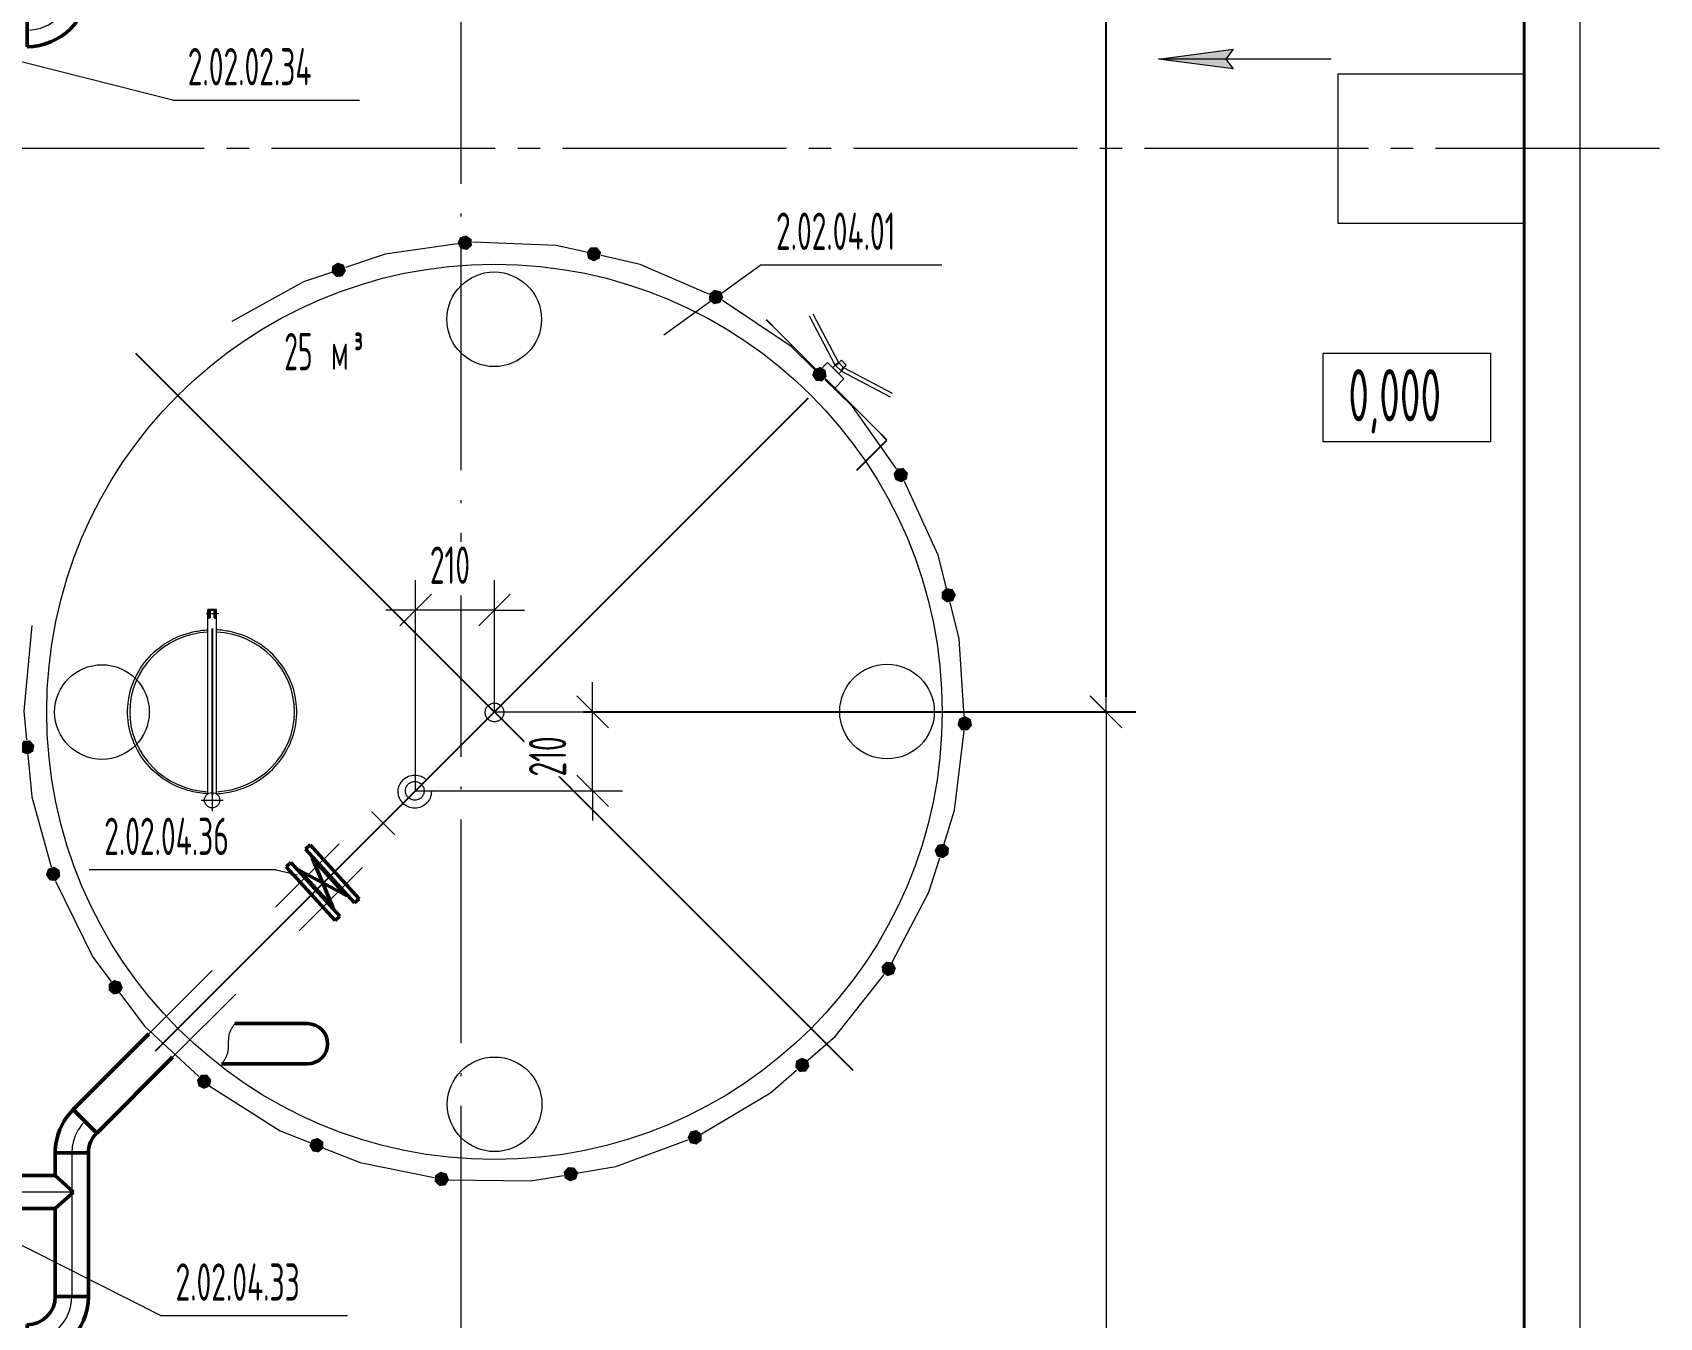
# Model space of a CAD drawing. Header units: millimetres. Extents: x -2281 to 5887, y 0 to 4166.
# Drawn here: x 462.6 to 571.7, y 365.7 to 451.8 of the extents above; entities that cross this region are included whole.
import ezdxf

# ---------------------------------------------------------------- set-up
doc = ezdxf.new("R2010")
doc.units = ezdxf.units.MM
for name, pattern in [('K5LT32777', [0]), ('K5LT32783', [0]), ('K5LT32784', [0]), ('K5LT32785', [0]), ('K5LT32786', [0]), ('K5LT32829', [50.8, 31.75, -6.35, 6.35, -6.35]), ('K5LT32846', [0]), ('K5LT32847', [0]), ('K5LT32848', [19.2, 15, -2, 0.2, -2]), ('K5LT32852', [6.25, 4.75, -1.5]), ('K5LT32865', [0]), ('K5LT32878', [50.8, 31.75, -6.35, 6.35, -6.35]), ('K5LT32889', [11.999999, 6, -6]), ('K5LT32895', [180.2, 120, -30, 0.2, -30]), ('K5LT32902', [18, 12, -1.5, 3, -1.5]), ('K5LT_AXLED', [19.5, 15, -1.5, 1.5, -1.5]), ('K5LT_DASHED', [6, 4, -2]), ('K5LT_REINFORCED', [0]), ('K5LT_THIN', [0]), ('K5LT_THIN_INCLUDED_TO_HATCHING', [0])]:
    doc.linetypes.add(name, pattern=pattern)
doc.layers.add('Системный слой', color=7, linetype='Continuous')
doc.styles.add('KDIMTEXTSTYLE', font='GOST_AU.SHX', dxfattribs={"width": 0.96, "oblique": 15, "height": 5})
doc.styles.add('KTEXTSTYLE', font='GOST_AU.SHX', dxfattribs={"width": 0.96, "height": 5})
doc.dimstyles.new('KDIMSTYLE (0.03)', dxfattribs={"dimtxt": 5, "dimasz": 1, "dimexe": 2, "dimexo": 0, "dimgap": 1, "dimtad": 1, "dimlfac": 40, "dimtxsty": 'KDIMTEXTSTYLE', "dimsah": 1, "dimcen": 0, "dimdle": 1, "dimadec": 0, "dimazin": 0, "dimtfac": 0.667, "dimtmove": 0, "dimatfit": 3, "dimfxl": 1, "dimtvp": 1, "dimtolj": 1, "dimtzin": 0, "dimarcsym": 0})

# ---------------------------------------------------------------- blocks, each defined once
blk = doc.blocks.new('U147')
at = {"layer": 'Системный слой', "color": 200, "linetype": 'K5LT32784', "lineweight": 50, "true_color": 0xbf00ff}
for p, q in [((464.17, 367.1), (466.39, 367.1)), ((462.28, 365.22), (462.28, 362.99))]:
    blk.add_line(p, q, dxfattribs=at)
at = {"layer": 'Системный слой', "color": 30, "linetype": 'K5LT_AXLED', "lineweight": 13, "true_color": 0xff8000}
blk.add_arc((462.28, 367.1), 3, 270, 0, dxfattribs=at)
at = {"layer": 'Системный слой', "color": 200, "linetype": 'K5LT32784', "lineweight": 50, "true_color": 0xbf00ff}
for radius in [4.11, 1.89]:
    blk.add_arc((462.28, 367.1), radius, 270, 0, dxfattribs=at)
blk = doc.blocks.new('U148')
at = {"layer": 'Системный слой', "color": 200, "linetype": 'K5LT32784', "lineweight": 50, "true_color": 0xbf00ff}
for p, q in [((466.95, 378.05), (465.37, 379.63)), ((466.39, 376.72), (464.17, 376.72))]:
    blk.add_line(p, q, dxfattribs=at)
for radius in [4.11, 1.89]:
    blk.add_arc((468.28, 376.72), radius, 135, 180, dxfattribs=at)
at = {"layer": 'Системный слой', "color": 30, "linetype": 'K5LT_AXLED', "lineweight": 13, "true_color": 0xff8000}
blk.add_arc((468.28, 376.72), 3, 135, 180, dxfattribs=at)
blk = doc.blocks.new('U151')
at = {"layer": 'Системный слой', "color": 200, "linetype": 'K5LT32784', "lineweight": 50, "true_color": 0xbf00ff}
for p, q in [((464.17, 454.97), (466.39, 454.97)), ((462.28, 453.08), (462.28, 450.86))]:
    blk.add_line(p, q, dxfattribs=at)
at = {"layer": 'Системный слой', "color": 30, "linetype": 'K5LT_AXLED', "lineweight": 13, "true_color": 0xff8000}
blk.add_arc((462.28, 454.97), 3, 270, 0, dxfattribs=at)
at = {"layer": 'Системный слой', "color": 200, "linetype": 'K5LT32784', "lineweight": 50, "true_color": 0xbf00ff}
for radius in [4.11, 1.89]:
    blk.add_arc((462.28, 454.97), radius, 270, 0, dxfattribs=at)
blk = doc.blocks.new('U154')
at = {"layer": 'Системный слой', "color": 200, "linetype": 'K5LT32784', "lineweight": 50, "true_color": 0xbf00ff}
for p, q in [((480.94, 397.08), (481.25, 397.37)), ((480.94, 397.08), (484.22, 393.48)), ((481.25, 397.37), (484.53, 393.76)), ((481.36, 397.24), (481.74, 396.83)), ((479.95, 396.18), (479.64, 395.89)), ((479.64, 395.89), (482.92, 392.29)), ((479.75, 395.77), (480.12, 395.36)), ((479.95, 396.18), (483.23, 392.58)), ((481.4, 396.46), (481.38, 396.59)), ((482.77, 393.2), (481.4, 396.46)), ((481.4, 396.46), (483.64, 394)), ((480.53, 395.66), (480.4, 395.69)), ((480.53, 395.66), (483.64, 394)), ((480.53, 395.66), (482.77, 393.2)), ((483.64, 394), (483.77, 393.97)), ((484.22, 393.48), (484.53, 393.76)), ((482.77, 393.2), (482.79, 393.07)), ((483.23, 392.58), (482.92, 392.29))]:
    blk.add_line(p, q, dxfattribs=at)
blk = doc.blocks.new('U143')
at = {"layer": 'Системный слой', "color": 6, "linetype": 'K5LT32889', "lineweight": 5, "true_color": 0xff00ff}
for p, q in [((470.45, 384.71), (487.19, 401.44)), ((472.03, 383.13), (489.05, 400.15)), ((485.35, 399.61), (486.93, 398.03))]:
    blk.add_line(p, q, dxfattribs=at)
at = {"layer": 'Системный слой', "color": 200, "linetype": 'K5LT32784', "lineweight": 50, "true_color": 0xbf00ff}
for p, q in [((470.45, 384.71), (465.37, 379.63)), ((472.03, 383.13), (466.95, 378.05)), ((466.39, 376.72), (466.39, 367.1)), ((464.17, 372.99), (464.17, 367.1)), ((466.39, 367.1), (464.17, 367.1))]:
    blk.add_line(p, q, dxfattribs=at)
at = {"layer": 'Системный слой', "color": 6, "linetype": 'K5LT32889', "lineweight": 5, "true_color": 0xff00ff}
for centre, radius in [((488.26, 400.94), 1.11), ((488.26, 400.99), 0.625)]:
    blk.add_circle(centre, radius, dxfattribs=at)
at = {"layer": 'Системный слой'}
for name in ['U151', 'U154', 'U148', 'U147']:
    blk.add_blockref(name, (0, 0), dxfattribs=at)
blk = doc.blocks.new('U160')
at = {"layer": 'Системный слой', "color": 7, "char_height": 2.5, "attachment_point": 1, "style": 'KTEXTSTYLE'}
for s, insert in [('\\H3.5;\\W0.965;\\Q15;\\Q0;\\W0.665;\\H2.50;³', (484.18, 431.7)), ('\\H3.5;\\W0.965;\\Q15;\\Q0;\\W0.665;\\H2.50;м', (482.65, 431.7))]:
    blk.add_mtext(s, dxfattribs=dict(at, insert=insert))
blk = doc.blocks.new('U172')
at = {"layer": 'Системный слой', "color": 7, "linetype": 'K5LT_THIN_INCLUDED_TO_HATCHING', "lineweight": 13}
for p, q in [((475.86, 384.82), (475.85, 384.77)), ((475.88, 384.86), (475.86, 384.82)), ((475.9, 384.91), (475.88, 384.86)), ((475.92, 384.95), (475.9, 384.91)), ((475.95, 385), (475.92, 384.95)), ((475.97, 385.04), (475.95, 385)), ((476, 385.09), (475.97, 385.04)), ((476.02, 385.13), (476, 385.09)), ((476.05, 385.18), (476.02, 385.13)), ((476.08, 385.22), (476.05, 385.18)), ((476.11, 385.26), (476.08, 385.22)), ((476.14, 385.31), (476.11, 385.26)), ((476.17, 385.35), (476.14, 385.31)), ((476.2, 385.39), (476.17, 385.35)), ((475.76, 383.8), (475.75, 383.75)), ((475.75, 383.75), (475.75, 383.7)), ((475.77, 384.27), (475.76, 384.22)), ((475.76, 384.22), (475.76, 384.17)), ((475.76, 384.17), (475.76, 384.11)), ((475.76, 384.11), (475.76, 384.06)), ((475.76, 384.06), (475.76, 384.01)), ((475.76, 384.01), (475.76, 383.96)), ((475.76, 383.96), (475.76, 383.9)), ((475.76, 383.9), (475.76, 383.85)), ((475.76, 383.85), (475.76, 383.8)), ((475.78, 384.42), (475.77, 384.37)), ((475.77, 384.37), (475.77, 384.32)), ((475.77, 384.32), (475.77, 384.27)), ((475.79, 384.53), (475.78, 384.47)), ((475.78, 384.47), (475.78, 384.42)), ((475.8, 384.57), (475.79, 384.53)), ((475.81, 384.62), (475.8, 384.57)), ((475.82, 384.67), (475.81, 384.62)), ((475.83, 384.72), (475.82, 384.67)), ((475.85, 384.77), (475.83, 384.72)), ((475.35, 382.72), (475.32, 382.69)), ((475.38, 382.77), (475.35, 382.72)), ((475.41, 382.81), (475.38, 382.77)), ((475.44, 382.85), (475.41, 382.81)), ((475.47, 382.9), (475.44, 382.85)), ((475.49, 382.94), (475.47, 382.9)), ((475.52, 382.98), (475.49, 382.94)), ((475.55, 383.03), (475.52, 382.98)), ((475.57, 383.07), (475.55, 383.03)), ((475.59, 383.12), (475.57, 383.07)), ((475.62, 383.16), (475.59, 383.12)), ((475.64, 383.21), (475.62, 383.16)), ((475.65, 383.25), (475.64, 383.21)), ((475.67, 383.3), (475.65, 383.25)), ((475.69, 383.35), (475.67, 383.3)), ((475.7, 383.4), (475.69, 383.35)), ((475.71, 383.45), (475.7, 383.4)), ((475.72, 383.5), (475.71, 383.45)), ((475.73, 383.55), (475.72, 383.5)), ((475.74, 383.6), (475.73, 383.55)), ((475.75, 383.65), (475.74, 383.6)), ((475.75, 383.7), (475.75, 383.65))]:
    blk.add_line(p, q, dxfattribs=at)
blk = doc.blocks.new('U171')
at = {"layer": 'Системный слой', "color": 134, "linetype": 'K5LT_REINFORCED', "lineweight": 50, "true_color": 0x009696}
for p, q in [((481.07, 385.39), (476.2, 385.39)), ((481.07, 382.69), (475.32, 382.69))]:
    blk.add_line(p, q, dxfattribs=at)
blk.add_arc((481.07, 384.04), 1.35, 270, 90, dxfattribs=at)
at = {"layer": 'Системный слой'}
blk.add_blockref('U172', (0, 0), dxfattribs=at)
blk = doc.blocks.new('U191')
at = {"layer": 'Системный слой', "color": 7, "linetype": 'K5LT_THIN', "lineweight": 13}
for p, q in [((549.13, 430.33), (560.34, 430.33)), ((549.13, 424.37), (549.13, 430.33)), ((560.34, 430.33), (560.34, 424.37)), ((560.34, 424.37), (549.13, 424.37))]:
    blk.add_line(p, q, dxfattribs=at)
at = {"layer": 'Системный слой', "color": 7, "insert": (550.81, 429.25), "char_height": 2.5, "attachment_point": 1, "style": 'KTEXTSTYLE'}
blk.add_mtext('\\H3.5;\\W0.965;\\Q15;\\Q0;\\W0.715;0,000', dxfattribs=at)
blk = doc.blocks.new('U257')
at = {"layer": 'Системный слой', "color": 7, "linetype": 'K5LT_THIN', "lineweight": 13}
for p, q in [((550.1, 449.03), (562.6, 449.03)), ((550.1, 449.03), (550.1, 439.03)), ((550.1, 439.03), (562.6, 439.03))]:
    blk.add_line(p, q, dxfattribs=at)
blk = doc.blocks.new('U423')
at = {"layer": 'Системный слой'}
for points in [[(492.09, 437.53), (492.06, 437.97), (491.7, 438.21), (491.29, 438.09), (491.12, 437.69), (491.34, 437.31), (491.77, 437.24)], [(500.65, 436.66), (500.74, 437.09), (500.47, 437.42), (500.03, 437.42), (499.77, 437.08), (499.87, 436.65), (500.26, 436.47)], [(483.65, 435.84), (483.5, 436.25), (483.09, 436.39), (482.73, 436.16), (482.68, 435.73), (482.99, 435.42), (483.42, 435.47)], [(508.93, 434.06), (508.76, 434.46), (508.34, 434.57), (507.99, 434.32), (507.97, 433.88), (508.3, 433.6), (508.72, 433.68)], [(515.85, 428.75), (515.79, 429.18), (515.42, 429.4), (515.02, 429.25), (514.88, 428.84), (515.12, 428.47), (515.55, 428.43)], [(521.24, 421.88), (521.3, 422.31), (521, 422.62), (520.57, 422.59), (520.33, 422.23), (520.46, 421.82), (520.86, 421.66)], [(524.33, 413.71), (524.51, 414.11), (524.31, 414.5), (523.88, 414.58), (523.55, 414.3), (523.56, 413.87), (523.91, 413.61)], [(525.6, 405.37), (525.51, 405.8), (525.12, 406), (524.73, 405.82), (524.62, 405.4), (524.88, 405.05), (525.32, 405.04)], [(462.7, 403.63), (462.77, 404.05), (462.47, 404.37), (462.04, 404.34), (461.8, 403.98), (461.92, 403.57), (462.33, 403.41)], [(524.01, 396.71), (524.05, 397.15), (523.73, 397.44), (523.3, 397.38), (523.08, 397), (523.24, 396.6), (523.65, 396.47)], [(464.51, 395.26), (464.46, 395.69), (464.09, 395.91), (463.68, 395.76), (463.54, 395.35), (463.78, 394.99), (464.21, 394.95)], [(520.35, 388.7), (520.5, 389.11), (520.28, 389.48), (519.85, 389.54), (519.54, 389.24), (519.58, 388.81), (519.94, 388.57)], [(468.7, 387.8), (468.53, 388.2), (468.11, 388.31), (467.76, 388.06), (467.74, 387.62), (468.07, 387.34), (468.5, 387.42)], [(514.71, 382.52), (514.6, 382.94), (514.2, 383.11), (513.81, 382.9), (513.74, 382.48), (514.02, 382.15), (514.46, 382.17)], [(474.54, 381.2), (474.63, 381.62), (474.36, 381.96), (473.93, 381.96), (473.66, 381.61), (473.76, 381.19), (474.15, 381.01)], [(507.48, 377.55), (507.48, 377.98), (507.14, 378.26), (506.72, 378.16), (506.53, 377.77), (506.71, 377.38), (507.13, 377.28)], [(482.15, 377.05), (482.12, 377.48), (481.77, 377.73), (481.35, 377.61), (481.19, 377.21), (481.4, 376.83), (481.82, 376.76)], [(490.55, 374.92), (490.41, 375.33), (490, 375.47), (489.63, 375.24), (489.58, 374.81), (489.89, 374.5), (490.32, 374.55)], [(499.08, 374.97), (499.21, 375.39), (498.96, 375.74), (498.52, 375.77), (498.23, 375.45), (498.3, 375.02), (498.68, 374.81)]]:
    blk.add_hatch(color=7, dxfattribs=at).paths.add_polyline_path(points)
at = {"layer": 'Системный слой', "color": 7, "linetype": 'K5LT32865', "lineweight": 13}
for p, q in [((491.13, 437.65), (486.27, 436.95)), ((497.74, 437.54), (492.12, 437.77)), ((499.77, 437.08), (497.74, 437.54)), ((486.27, 436.95), (483.62, 436.05)), ((503.37, 436.26), (500.74, 436.86)), ((507.97, 434.28), (503.37, 436.26)), ((480.8, 435.1), (476, 432.45)), ((482.68, 435.73), (480.8, 435.1)), ((513.47, 430.77), (508.87, 433.85)), ((515.02, 429.25), (513.47, 430.77)), ((517.59, 426.74), (515.73, 428.55)), ((520.54, 422.57), (517.59, 426.74)), ((523.33, 416.78), (521.06, 421.72)), ((523.89, 414.58), (523.33, 416.78)), ((524.74, 411.18), (524.13, 413.61)), ((462.61, 412.08), (462.07, 406.33)), ((525.08, 406), (524.74, 411.18)), ((462.07, 406.33), (462.24, 404.4)), ((524.43, 399.69), (525.07, 405)), ((462.33, 403.41), (462.59, 400.58)), ((462.59, 400.58), (463.9, 395.9)), ((523.73, 397.44), (524.43, 399.69)), ((522.71, 394.19), (523.43, 396.49)), ((464.19, 394.94), (466.69, 389.85)), ((520.24, 389.5), (522.71, 394.19)), ((466.69, 389.85), (467.91, 388.22)), ((516.44, 384.55), (519.7, 388.67)), ((468.5, 387.42), (470.14, 385.22)), ((470.14, 385.22), (473.78, 381.85)), ((514.6, 382.94), (516.44, 384.55)), ((512.1, 380.76), (513.84, 382.28)), ((474.53, 381.2), (479.25, 378.21)), ((507.47, 378.01), (512.1, 380.76)), ((479.25, 378.21), (481.22, 377.42)), ((501.72, 375.82), (506.56, 377.6)), ((482.15, 377.05), (484.61, 376.07)), ((484.61, 376.07), (489.56, 375.07)), ((496.03, 374.85), (498.22, 375.22)), ((499.21, 375.39), (501.72, 375.82)), ((490.55, 374.93), (496.03, 374.85))]:
    blk.add_line(p, q, dxfattribs=at)
blk = doc.blocks.new('U420')
at = {"layer": 'Системный слой', "color": 7, "linetype": 'K5LT32786', "lineweight": 18}
for p, q in [((516.43, 429.52), (514.71, 432.8)), ((516.67, 429.67), (514.95, 432.93)), ((512.18, 432.2), (519.52, 424.87)), ((515.3, 429.08), (515.91, 429.7)), ((517.01, 428.6), (515.91, 429.7)), ((516.26, 429.35), (516.43, 429.52)), ((516.84, 429.12), (516.43, 429.52)), ((516.67, 429.67), (516.84, 429.84)), ((516.67, 429.67), (516.99, 429.35)), ((517.16, 429.52), (516.84, 429.84)), ((516.99, 429.35), (517.16, 429.52)), ((516.2, 429.4), (516.46, 429.15)), ((516.4, 427.98), (517.01, 428.6)), ((516.72, 428.89), (516.46, 429.15)), ((516.66, 428.94), (516.84, 429.12)), ((516.84, 429.12), (520.12, 427.39)), ((516.99, 429.35), (520.25, 427.64))]:
    blk.add_line(p, q, dxfattribs=at)
at = {"layer": 'Системный слой', "color": 7, "linetype": 'K5LT32777', "lineweight": 25}
for p, q in [((511.81, 432.57), (512.18, 432.2)), ((516.43, 429.52), (516.67, 429.67)), ((516.84, 429.12), (516.99, 429.35)), ((517.87, 422.48), (519.88, 424.5)), ((519.88, 424.5), (519.52, 424.87))]:
    blk.add_line(p, q, dxfattribs=at)
at = {"layer": 'Системный слой', "color": 7, "linetype": 'K5LT_THIN_INCLUDED_TO_HATCHING', "lineweight": 13}
blk.add_circle((493.6, 406.28), 30, dxfattribs=at)
at = {"layer": 'Системный слой'}
blk.add_blockref('U423', (0, 0), dxfattribs=at)
blk = doc.blocks.new('U454')
at = {"layer": 'Системный слой', "color": 7, "linetype": 'K5LT32786', "lineweight": 18}
blk.add_circle((519.9, 406.3), 3.17, dxfattribs=at)
blk = doc.blocks.new('U455')
at = {"layer": 'Системный слой', "color": 7, "linetype": 'K5LT32786', "lineweight": 18}
blk.add_circle((493.58, 432.59), 3.17, dxfattribs=at)
blk = doc.blocks.new('U456')
at = {"layer": 'Системный слой', "color": 7, "linetype": 'K5LT32786', "lineweight": 18}
blk.add_circle((467.3, 406.27), 3.17, dxfattribs=at)
blk = doc.blocks.new('U457')
at = {"layer": 'Системный слой', "color": 7, "linetype": 'K5LT32786', "lineweight": 18}
blk.add_circle((493.61, 379.98), 3.17, dxfattribs=at)
blk = doc.blocks.new('U453')
at = {"layer": 'Системный слой'}
for name in ['U455', 'U456', 'U454', 'U457']:
    blk.add_blockref(name, (0, 0), dxfattribs=at)
blk = doc.blocks.new('U419')
at = {"layer": 'Системный слой', "color": 150, "linetype": 'K5LT32895', "lineweight": 25, "true_color": 0x007fff}
blk.add_line((469.58, 430.3), (517.62, 382.26), dxfattribs=at)
at = {"layer": 'Системный слой', "color": 7, "linetype": 'K5LT32786', "lineweight": 18}
for p, q in [((474.97, 413.14), (474.39, 413.14)), ((474.39, 411.89), (474.39, 413.14)), ((474.97, 411.89), (474.97, 413.14)), ((474.39, 400.79), (474.39, 411.89)), ((474.97, 400.79), (474.97, 411.89))]:
    blk.add_line(p, q, dxfattribs=at)
at = {"layer": 'Системный слой', "color": 4, "linetype": 'K5LT32878', "lineweight": 15, "true_color": 0x00ffff}
for p, q in [((475.12, 412.84), (474.28, 412.84)), ((473.95, 400.36), (475.41, 400.36)), ((474.68, 401.09), (474.68, 399.63))]:
    blk.add_line(p, q, dxfattribs=at)
at = {"layer": 'Системный слой', "color": 6, "linetype": 'K5LT32852', "lineweight": 25, "true_color": 0xff00ff}
for p, q in [((474.44, 412.59), (474.44, 413.1)), ((474.44, 413.1), (474.54, 413.1)), ((474.54, 412.59), (474.44, 412.59)), ((474.54, 412.59), (474.54, 413.1)), ((474.79, 413.1), (474.58, 413.1)), ((474.83, 412.59), (474.83, 413.1)), ((474.93, 413.1), (474.83, 413.1)), ((474.83, 412.59), (474.93, 412.59)), ((474.93, 412.59), (474.93, 413.1))]:
    blk.add_line(p, q, dxfattribs=at)
at = {"layer": 'Системный слой', "color": 150, "linetype": 'K5LT32902', "lineweight": 25, "true_color": 0x007fff}
blk.add_line((474.68, 411.87), (474.68, 400.7), dxfattribs=at)
at = {"layer": 'Системный слой', "color": 7, "linetype": 'K5LT32786', "lineweight": 18}
blk.add_circle((474.68, 400.36), 0.516, dxfattribs=at)
for start_param, end_param in [(1.623142, 4.660044), (4.764734, 7.801636)]:
    blk.add_ellipse((474.68, 406.28), major_axis=(5.52, 0), ratio=0.970017, start_param=start_param, end_param=end_param, dxfattribs=at)
for points in [[(474.39, 400.79), (474.01, 400.81), (473.64, 400.87), (472.67, 401.11), (472.09, 401.36), (471.03, 402.03), (470.56, 402.46), (469.8, 403.43), (469.5, 403.99), (469.1, 405.15), (469.01, 405.77), (469.03, 407), (469.15, 407.61), (469.58, 408.76), (469.9, 409.3), (470.7, 410.25), (471.19, 410.66), (472.27, 411.3), (472.86, 411.53), (473.78, 411.72), (474.08, 411.76), (474.39, 411.78)], [(474.98, 400.79), (475.35, 400.81), (475.72, 400.87), (476.69, 401.11), (477.28, 401.36), (478.33, 402.03), (478.8, 402.46), (479.57, 403.43), (479.87, 403.99), (480.26, 405.15), (480.36, 405.77), (480.34, 407), (480.22, 407.61), (479.78, 408.76), (479.46, 409.3), (478.66, 410.25), (478.18, 410.66), (477.1, 411.3), (476.5, 411.53), (475.59, 411.72), (475.28, 411.76), (474.98, 411.78)]]:
    blk.add_open_spline(points, degree=3, knots=[0, 0, 0, 0, 0.0650277, 0.0650277, 0.1752287, 0.1752287, 0.2854298, 0.2854298, 0.3956308, 0.3956308, 0.5058319, 0.5058319, 0.6160329, 0.6160329, 0.726234, 0.726234, 0.836435, 0.836435, 0.9466361, 0.9466361, 1, 1, 1, 1], dxfattribs=at)
at = {"layer": 'Системный слой'}
for name in ['U420', 'U453']:
    blk.add_blockref(name, (0, 0), dxfattribs=at)
blk = doc.blocks.new('KDIMARROW_03')
at = {"layer": 'Системный слой', "color": 0, "linetype": 'K5LT_THIN', "lineweight": 13}
for p, q in [((-1.06, -1.06), (1.06, 1.06)), ((0, 0), (-1, 0)), ((0, 0), (2, 0))]:
    blk.add_line(p, q, dxfattribs=at)
blk = doc.blocks.new('D54')
at = {"layer": 'Defpoints', "color": 0, "transparency": 16777216}
for p in [(493.6, 493.78), (534.58, 493.78), (499.57, 406.28)]:
    blk.add_point(p, dxfattribs=at)
at = {"layer": 'Системный слой', "color": 0, "lineweight": -2, "transparency": 16777216}
for p, q in [((493.6, 493.78), (536.58, 493.78)), ((534.58, 407.28), (534.58, 492.78)), ((499.57, 406.28), (536.58, 406.28))]:
    blk.add_line(p, q, dxfattribs=at)
for p, rotation in [((534.58, 493.78), 90), ((534.58, 406.28), 270)]:
    blk.add_blockref('KDIMARROW_03', p, dxfattribs=dict(at, rotation=rotation))
at = {"layer": 'Системный слой', "color": 7, "transparency": 16777216, "insert": (532.33, 461.78), "char_height": 5, "attachment_point": 5, "rotation": 90, "style": 'KDIMTEXTSTYLE'}
blk.add_mtext('\\A1;\\H2.5;\\W0.715;\\Q0;3500', dxfattribs=at)
blk = doc.blocks.new('D55')
at = {"layer": 'Системный слой', "color": 7, "linetype": 'K5LT_THIN', "lineweight": 13, "transparency": 16777216}
for p, q in [((534.58, 406.28), (534.58, 408.28)), ((535.64, 405.22), (533.52, 407.35)), ((493.6, 406.28), (536.58, 406.28)), ((534.58, 406.28), (534.58, 318.78)), ((533.52, 319.85), (535.64, 317.72)), ((493.6, 318.78), (536.58, 318.78)), ((534.58, 318.78), (534.58, 316.78))]:
    blk.add_line(p, q, dxfattribs=at)
at = {"transparency": 16777216}
blk.add_wipeout([(533.58, 360.02), (530.01, 360.02), (530.01, 364.85), (533.58, 364.85)], dxfattribs=at).dxf.layer = 'Системный слой'
at = {"layer": 'Системный слой', "color": 7, "transparency": 16777216, "insert": (530.32, 360.02), "char_height": 2.5, "attachment_point": 1, "rotation": 90, "style": 'KTEXTSTYLE'}
blk.add_mtext('\\H3.5;\\W0.965;\\Q15;\\Q0;\\W0.715;\\H2.50;3500', dxfattribs=at)
blk = doc.blocks.new('D62')
at = {"layer": 'Системный слой', "color": 7, "linetype": 'K5LT_THIN', "lineweight": 13, "transparency": 16777216}
for p, q in [((488.31, 400.99), (488.31, 415.1)), ((493.6, 406.24), (493.6, 415.1)), ((488.31, 413.1), (486.31, 413.1)), ((493.6, 413.1), (488.31, 413.1)), ((493.6, 413.1), (495.6, 413.1))]:
    blk.add_line(p, q, dxfattribs=at)
at = {"transparency": 16777216}
blk.add_wipeout([(489.27, 414.1), (489.27, 417.67), (492.51, 417.67), (492.51, 414.1)], dxfattribs=at).dxf.layer = 'Системный слой'
at = {"layer": 'Системный слой', "color": 7, "linetype": 'K5LT_THIN', "lineweight": 13, "transparency": 16777216}
for p, q in [((489.37, 414.16), (487.25, 412.04)), ((492.54, 412.04), (494.66, 414.16))]:
    blk.add_line(p, q, dxfattribs=at)
at = {"layer": 'Системный слой', "color": 7, "transparency": 16777216, "insert": (489.27, 417.36), "char_height": 2.5, "attachment_point": 1, "style": 'KTEXTSTYLE'}
blk.add_mtext('\\H3.5;\\W0.965;\\Q15;\\Q0;\\W0.715;\\H2.50;210', dxfattribs=at)
blk = doc.blocks.new('D63')
at = {"layer": 'Системный слой', "color": 7, "linetype": 'K5LT_THIN', "lineweight": 13, "transparency": 16777216}
for p, q in [((500.17, 406.28), (500.17, 408.28)), ((493.6, 406.28), (502.17, 406.28)), ((500.17, 400.99), (500.17, 406.28)), ((488.26, 400.99), (502.17, 400.99)), ((500.17, 400.99), (500.17, 398.99))]:
    blk.add_line(p, q, dxfattribs=at)
at = {"transparency": 16777216}
blk.add_wipeout([(499.17, 401.95), (495.61, 401.95), (495.61, 405.19), (499.17, 405.19)], dxfattribs=at).dxf.layer = 'Системный слой'
at = {"layer": 'Системный слой', "color": 7, "linetype": 'K5LT_THIN', "lineweight": 13, "transparency": 16777216}
for p, q in [((501.23, 405.22), (499.11, 407.35)), ((499.11, 402.05), (501.23, 399.93))]:
    blk.add_line(p, q, dxfattribs=at)
at = {"layer": 'Системный слой', "color": 7, "transparency": 16777216, "insert": (495.91, 401.95), "char_height": 2.5, "attachment_point": 1, "rotation": 90, "style": 'KTEXTSTYLE'}
blk.add_mtext('\\H3.5;\\W0.965;\\Q15;\\Q0;\\W0.715;\\H2.50;210', dxfattribs=at)
blk = doc.blocks.new('U540')
at = {"layer": 'Системный слой'}
blk.add_hatch(color=7, dxfattribs=at).paths.add_polyline_path([(543.1, 449.37), (542.6, 450.03), (543.1, 450.69), (538.1, 450.03)])
at = {"layer": 'Системный слой', "color": 7, "linetype": 'K5LT_THIN', "lineweight": 13}
for p, q in [((538.1, 450.03), (543.1, 450.69)), ((543.1, 450.69), (542.6, 450.03)), ((543.1, 449.37), (538.1, 450.03)), ((549.65, 450.03), (538.1, 450.03)), ((542.6, 450.03), (543.1, 449.37))]:
    blk.add_line(p, q, dxfattribs=at)
blk = doc.blocks.new('U558')
at = {"layer": 'Системный слой', "color": 7, "linetype": 'K5LT_THIN', "lineweight": 13}
for q in [(457.66, 450.9), (484.56, 447.27)]:
    blk.add_line((472.05, 447.27), q, dxfattribs=at)
at = {"layer": 'Системный слой', "color": 7, "insert": (473.05, 450.77), "char_height": 2.5, "attachment_point": 1, "style": 'KTEXTSTYLE'}
blk.add_mtext('\\H3.5;\\W0.965;\\Q15;\\Q0;\\W0.715;\\H2.50;2.02.02.34', dxfattribs=at)
blk = doc.blocks.new('U561')
at = {"layer": 'Системный слой', "color": 7, "linetype": 'K5LT_THIN', "lineweight": 13}
for q in [(458.16, 372.42), (483.75, 365.82)]:
    blk.add_line((471.23, 365.82), q, dxfattribs=at)
at = {"layer": 'Системный слой', "color": 7, "insert": (472.23, 369.32), "char_height": 2.5, "attachment_point": 1, "style": 'KTEXTSTYLE'}
blk.add_mtext('\\H3.5;\\W0.965;\\Q15;\\Q0;\\W0.715;\\H2.50;2.02.04.33', dxfattribs=at)
blk = doc.blocks.new('U574')
at = {"layer": 'Системный слой', "color": 7, "linetype": 'K5LT_THIN', "lineweight": 13}
for q in [(466.45, 395.69), (480.41, 395.35)]:
    blk.add_line((478.97, 395.69), q, dxfattribs=at)
at = {"layer": 'Системный слой', "color": 7, "insert": (467.45, 399.19), "char_height": 2.5, "attachment_point": 1, "style": 'KTEXTSTYLE'}
blk.add_mtext('\\H3.5;\\W0.965;\\Q15;\\Q0;\\W0.715;\\H2.50;2.02.04.36', dxfattribs=at)
blk = doc.blocks.new('U582')
at = {"layer": 'Системный слой', "color": 7, "linetype": 'K5LT_THIN', "lineweight": 13}
for q in [(504.95, 431.52), (523.58, 436.24)]:
    blk.add_line((511.46, 436.24), q, dxfattribs=at)
at = {"layer": 'Системный слой', "color": 7, "insert": (512.46, 439.74), "char_height": 2.5, "attachment_point": 1, "style": 'KTEXTSTYLE'}
blk.add_mtext('\\H3.5;\\W0.965;\\Q15;\\Q0;\\W0.715;\\H2.50;2.02.04.01', dxfattribs=at)

msp = doc.modelspace()

# ---------------------------------------------------------------- linework, layer by layer
at = {"layer": 'Системный слой', "color": 1, "linetype": 'K5LT32848', "lineweight": 18, "true_color": 0xff0000}
msp.add_line((491.34918, 571.87341), (491.34918, 155.27341), dxfattribs=at)
at = {"layer": 'Системный слой', "color": 7, "linetype": 'K5LT32846', "lineweight": 9}
msp.add_line((566.34917, 193.97341), (566.34917, 568.97341), dxfattribs=at)
at = {"layer": 'Системный слой', "color": 7, "linetype": 'K5LT_THIN_INCLUDED_TO_HATCHING', "lineweight": 13}
msp.add_line((562.59917, 403.97341), (562.59917, 565.22341), dxfattribs=at)
at = {"layer": 'Системный слой', "color": 7, "linetype": 'K5LT32785', "lineweight": 40}
msp.add_line((562.59917, 565.22341), (562.5992, 197.78504), dxfattribs=at)
at = {"layer": 'Системный слой', "color": 7, "linetype": 'K5LT32847', "lineweight": 5}
msp.add_line((562.59917, 557.47341), (562.59917, 423.97341), dxfattribs=at)
at = {"layer": 'Системный слой', "color": 7, "linetype": 'K5LT_THIN', "lineweight": 13}
for p, q in [((550.09917, 449.03472), (562.59917, 449.03472)), ((550.09917, 449.03472), (550.09917, 439.03472)), ((550.09917, 439.03472), (562.59917, 439.03472))]:
    msp.add_line(p, q, dxfattribs=at)
at = {"layer": 'Системный слой', "color": 30, "linetype": 'K5LT_AXLED', "lineweight": 13, "true_color": 0xff8000}
for p, q in [((571.65489, 444.03472), (152.25491, 444.03472)), ((465.28076, 376.71759), (465.28076, 367.10292)), ((465.39611, 374.10292), (439.31654, 374.10288))]:
    msp.add_line(p, q, dxfattribs=at)
at = {"layer": 'Системный слой', "color": 150, "linetype": 'K5LT32895', "lineweight": 25, "true_color": 0x007fff}
for p, q in [((517.619, 382.26491), (469.57935, 430.30454)), ((517.619, 382.26491), (469.57935, 430.30454)), ((472.55867, 385.24421), (514.63968, 427.32525)), ((472.55867, 385.24421), (514.63968, 427.32525))]:
    msp.add_line(p, q, dxfattribs=at)
at = {"layer": 'Системный слой', "color": 211, "linetype": 'K5LT32829', "lineweight": 25, "true_color": 0xff7fff}
msp.add_line((470.87626, 383.55572), (488.26173, 400.9412), dxfattribs=at)
at = {"layer": 'Системный слой', "color": 211, "linetype": 'K5LT32783', "lineweight": 50, "true_color": 0xff7fff}
for p, q in [((464.16826, 376.71759), (464.16826, 375.21542)), ((464.16826, 375.21542), (458.15701, 375.21541)), ((464.16826, 375.21542), (465.39611, 374.10292)), ((464.16826, 374.10292), (464.16826, 374.10292)), ((465.39611, 374.10292), (464.16826, 372.99042)), ((464.16826, 374.10292), (464.16826, 374.10292)), ((464.16826, 372.99042), (458.15701, 372.99041))]:
    msp.add_line(p, q, dxfattribs=at)
at = {"layer": 'Системный слой', "color": 7, "linetype": 'K5LT_DASHED', "lineweight": 13}
msp.add_circle((493.59918, 406.2445), 0.625, dxfattribs=at)

# ---------------------------------------------------------------- block references
at = {"layer": 'Системный слой'}
for name in ['U257', 'U419', 'U143', 'U558', 'U540', 'U582', 'U160', 'U191', 'U574', 'U171', 'U561']:
    msp.add_blockref(name, (0, 0), dxfattribs=at)

# ---------------------------------------------------------------- texts
at = {"layer": 'Системный слой', "color": 7, "insert": (478.66351, 431.67851), "char_height": 2.5, "attachment_point": 1, "style": 'KTEXTSTYLE'}
msp.add_mtext('\\H3.5;\\W0.965;\\Q15;\\Q0;\\W0.665;\\H2.50; 25', dxfattribs=at)

# ---------------------------------------------------------------- dimensions: what is measured, and where the dimension line sits
at = {"layer": 'Системный слой', "color": 7}
dim = msp.add_linear_dim(base=(534.58231, 493.78472), p1=(499.56501, 406.28473), p2=(493.59918, 493.78472), angle=90, dimstyle='KDIMSTYLE (0.03)', override={"dimpost": '\\H2.5;\\W0.715;\\Q0;<>', "dimblk1": 'KDIMARROW_03', "dimblk2": 'KDIMARROW_03', "dimclrt": 7}, dxfattribs=at)
dim.commit()
dim.dimension.update_dxf_attribs({"geometry": 'D54', "text_midpoint": (534.58231, 461.78472), "dimtype": 160})

# ---------------------------------------------------------------- next in the draw order: dimensions: what is measured, and where the dimension line sits
dim = msp.add_linear_dim(base=(534.58231, 406.28473), p1=(493.59918, 318.78473), p2=(493.59918, 406.28473), angle=90, dimstyle='KDIMSTYLE (0.03)', override={"dimexo": 0, "dimpost": '\\H2.5;\\W0.715;\\Q0;<>', "dimblk1": 'KDIMARROW_03', "dimblk2": 'KDIMARROW_03', "dimse1": 0, "dimse2": 0, "dimclrt": 7, "dimtolj": 1}, dxfattribs=at)
dim.commit()
dim.dimension.update_dxf_attribs({"geometry": 'D55', "text_midpoint": (534.58231, 362.53473), "dimtype": 160})

# ---------------------------------------------------------------- next in the draw order: dimensions: what is measured, and where the dimension line sits
dim = msp.add_linear_dim(base=(493.59918, 413.09731), p1=(488.31172, 400.99119), p2=(493.59918, 406.2445), text='\\H125.0;\\W0.665;\\Q0;\\H125.0;\\W0.665;\\Q0;\\Q0;\\W0.490;\\H2.50;210\\Q0;\\W0.455;\\H125.00;', dimstyle='KDIMSTYLE (0.03)', override={"dimexo": 0, "dimblk1": 'KDIMARROW_03', "dimblk2": 'KDIMARROW_03', "dimse1": 0, "dimse2": 0, "dimclrt": 7, "dimtolj": 1}, dxfattribs=at)
dim.commit()
dim.dimension.update_dxf_attribs({"geometry": 'D62', "text_midpoint": (490.95545, 413.09731), "dimtype": 160})

# ---------------------------------------------------------------- next in the draw order: dimensions: what is measured, and where the dimension line sits
dim = msp.add_linear_dim(base=(500.17396, 400.9912), p1=(493.59918, 406.28473), p2=(488.26173, 400.9912), angle=90, text='\\H125.0;\\W0.665;\\Q0;\\H125.0;\\W0.665;\\Q0;\\Q0;\\W0.490;\\H2.50;210\\Q0;\\W0.455;\\H125.00;', dimstyle='KDIMSTYLE (0.03)', override={"dimexo": 0, "dimblk1": 'KDIMARROW_03', "dimblk2": 'KDIMARROW_03', "dimse1": 0, "dimse2": 0, "dimclrt": 7, "dimtolj": 1}, dxfattribs=at)
dim.commit()
dim.dimension.update_dxf_attribs({"geometry": 'D63', "text_midpoint": (500.17396, 403.63796), "dimtype": 160})

doc.saveas('drawing.dxf')
